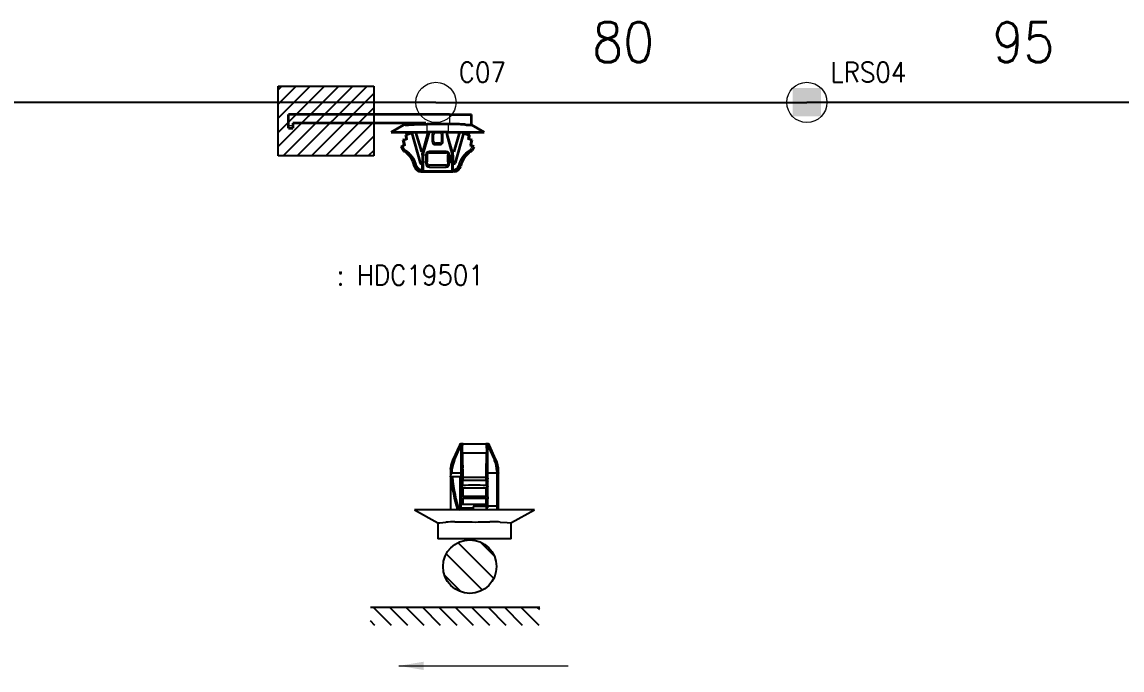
# Model space of a CAD drawing. Header units: inches. Extents: x 47316 to 59086, y 3141 to 11743.
# Drawn here: x 48486.4 to 48623.3, y 7178.5 to 7259.1 of the extents above; entities that cross this region are included whole.
import ezdxf

# ---------------------------------------------------------------- set-up
doc = ezdxf.new("R2010")
doc.units = ezdxf.units.IN
doc.header["$MEASUREMENT"] = 0
doc.layers.add('Beschreibung', color=7, linetype='Continuous', lineweight=25)
doc.styles.get("Standard").update_dxf_attribs({"font": ''})
doc.styles.get('Standard').set_extended_font_data('SimSun')
doc.linetypes.add('_VH_OTCON', pattern='A,0.0001,[7,VeSys.shx,S=0.1,R=0,X=0,Y=0],-0.4,[7,VeSys.shx,S=0.1,R=0,X=0,Y=0],-0.4,["X",Standard,S=1,R=0,X=-0.5,Y=-0.5],-0.0001,[7,VeSys.shx,S=0.1,R=0,X=0,Y=0],-0.4', length=1.2002)

msp = doc.modelspace()

# ---------------------------------------------------------------- linework, layer by layer
at = {"color": 0, "lineweight": -3}
for p, q in [((48525.82, 7251.15), (48518.28, 7243.62)), ((48524.05, 7251.15), (48518.28, 7245.39)), ((48522.28, 7251.15), (48518.28, 7247.15)), ((48520.51, 7251.15), (48518.28, 7248.92)), ((48518.75, 7251.15), (48518.28, 7250.69)), ((48518.28, 7242.46), (48518.28, 7251.15)), ((48518.28, 7251.15), (48530.19, 7251.15)), ((48527.59, 7251.15), (48518.9, 7242.46)), ((48529.35, 7251.15), (48520.66, 7242.46)), ((48530.19, 7250.22), (48522.43, 7242.46)), ((48530.19, 7251.15), (48530.19, 7242.46)), ((48530.19, 7248.45), (48524.2, 7242.46)), ((48530.19, 7246.69), (48525.97, 7242.46)), ((48530.19, 7244.92), (48527.73, 7242.46)), ((48530.19, 7242.46), (48518.28, 7242.46)), ((48530.19, 7243.15), (48529.5, 7242.46)), ((48541.24, 7206.25, 0), (48541.26, 7206.5, 0)), ((48541.26, 7206.5, 0), (48541.28, 7206.57, 0)), ((48541.28, 7206.57, 0), (48541.29, 7206.6, 0)), ((48541.29, 7206.6, 0), (48541.3, 7206.61, 0)), ((48541.29, 7206.6, 0), (48541.29, 7206.6, 0)), ((48541.3, 7206.61, 0), (48541.3, 7206.61, 0)), ((48544.12, 7206.61, 0), (48544.13, 7206.61, 0)), ((48544.13, 7206.61, 0), (48544.13, 7206.6, 0)), ((48544.13, 7206.6, 0), (48544.14, 7206.59, 0)), ((48544.14, 7206.59, 0), (48544.15, 7206.55, 0)), ((48544.15, 7206.55, 0), (48544.17, 7206.42, 0)), ((48544.17, 7206.42, 0), (48544.2, 7205.7, 0)), ((48541.22, 7205.49, 0), (48541.24, 7206.25, 0)), ((48544.2, 7205.7, 0), (48544.21, 7205.49, 0)), ((48539.72, 7203.51, 0), (48539.73, 7203.54, 0)), ((48539.72, 7203.45, 0), (48539.72, 7203.51, 0)), ((48545.66, 7202.98, 0), (48545.49, 7202.97, 0)), ((48545.7, 7202.99, 0), (48545.66, 7202.98, 0)), ((48545.71, 7202.99, 0), (48545.7, 7202.99, 0)), ((48545.71, 7203, 0), (48545.71, 7203, 0)), ((48545.71, 7203, 0), (48545.71, 7202.99, 0)), ((48545.71, 7202.99, 0), (48545.71, 7202.99, 0)), ((48541.03, 7201.32, 0), (48541.07, 7201.36, 0)), ((48541.03, 7201.29, 0), (48541.03, 7201.32, 0)), ((48541.07, 7201.36, 0), (48541.18, 7201.4, 0)), ((48541.18, 7201.4, 0), (48541.25, 7201.41, 0)), ((48544.17, 7201.41, 0), (48544.3, 7201.38, 0)), ((48544.3, 7201.38, 0), (48544.37, 7201.35, 0)), ((48544.37, 7201.35, 0), (48544.38, 7201.33, 0)), ((48544.38, 7201.33, 0), (48544.39, 7201.29, 0)), ((48540.62, 7198.53, 0), (48540.73, 7198.45, 0)), ((48540.73, 7198.45, 0), (48540.83, 7198.42, 0)), ((48545.66, 7198.88, 0), (48545.49, 7198.87, 0)), ((48545.7, 7198.89, 0), (48545.66, 7198.88, 0)), ((48545.71, 7198.9, 0), (48545.7, 7198.89, 0)), ((48545.71, 7198.9, 0), (48545.71, 7198.9, 0)), ((48545.71, 7198.9, 0), (48545.71, 7198.9, 0)), ((48545.71, 7198.9, 0), (48545.71, 7198.9, 0)), ((48538.16, 7196.8, 0), (48538.16, 7196.8, 0)), ((48538.16, 7196.8, 0), (48538.16, 7196.8, 0)), ((48538.16, 7196.8, 0), (48538.16, 7196.8, 0)), ((48538.16, 7196.8, 0), (48538.17, 7196.8, 0)), ((48538.17, 7196.8, 0), (48538.19, 7196.8, 0)), ((48538.19, 7196.8, 0), (48538.42, 7196.8, 0)), ((48540.32, 7196.93, 0), (48540.77, 7196.93, 0)), ((48540.77, 7196.93, 0), (48541.67, 7196.91, 0)), ((48546.78, 7196.81, 0), (48547.21, 7196.8, 0)), ((48547.21, 7196.8, 0), (48547.26, 7196.8, 0)), ((48547.26, 7196.8, 0), (48547.26, 7196.8, 0)), ((48547.26, 7196.8, 0), (48547.26, 7196.8, 0)), ((48547.26, 7196.8, 0), (48547.26, 7196.8, 0)), ((48545.12, 7189.86, 0), (48540.65, 7194.32, 0)), ((48545.21, 7192.62, 0), (48543.41, 7194.42, 0)), ((48543.71, 7188.4, 0), (48539.2, 7192.91, 0)), ((48541.06, 7188.19, 0), (48538.98, 7190.27, 0)), ((48529.76, 7186.29, 0), (48550.83, 7186.29, 0)), ((48532.37, 7184.02, 0), (48530.1, 7186.29, 0)), ((48534.41, 7184.02, 0), (48532.14, 7186.29, 0)), ((48536.46, 7184.02, 0), (48534.19, 7186.29, 0)), ((48538.5, 7184.02, 0), (48536.23, 7186.29, 0)), ((48540.54, 7184.02, 0), (48538.27, 7186.29, 0)), ((48542.59, 7184.02, 0), (48540.31, 7186.29, 0)), ((48544.63, 7184.02, 0), (48542.36, 7186.29, 0)), ((48546.67, 7184.02, 0), (48544.4, 7186.29, 0)), ((48548.71, 7184.02, 0), (48546.44, 7186.29, 0)), ((48550.76, 7184.02, 0), (48548.49, 7186.29, 0)), ((48550.83, 7185.99, 0), (48550.53, 7186.29, 0)), ((48530.33, 7184.02, 0), (48529.76, 7184.58, 0))]:
    msp.add_line(p, q, dxfattribs=at)
at = {"color": 0, "linetype": '_VH_OTCON', "lineweight": -2, "ltscale": 5}
for p, q in [((48537.92, 7249.13), (48381.58, 7249.13)), ((48537.92, 7249.13), (48584.08, 7249.13)), ((48637.57, 7249.13), (48584.08, 7249.13))]:
    msp.add_line(p, q, dxfattribs=at)
at = {"color": 0, "lineweight": 35, "ltscale": 0.065}
msp.add_line((48519.56, 7246.2), (48519.56, 7247.62), dxfattribs=at)
at = {"color": 0, "lineweight": 35}
for p, q in [((48539.6, 7247.62), (48519.56, 7247.62)), ((48536.65, 7246.53), (48520.11, 7246.53)), ((48535.19, 7246.39), (48536.16, 7246.41)), ((48536.16, 7246.41), (48536.65, 7246.41)), ((48540.3, 7246.41), (48539.6, 7246.41)), ((48540.82, 7246.4), (48540.3, 7246.41)), ((48535.38, 7241.2), (48535.46, 7240.97)), ((48535.46, 7240.97), (48535.6, 7240.79)), ((48535.6, 7241.04), (48535.55, 7241.16)), ((48535.74, 7240.87), (48535.6, 7241.04)), ((48535.6, 7240.79), (48535.75, 7240.66)), ((48535.93, 7240.75), (48535.74, 7240.87)), ((48535.75, 7240.66), (48535.92, 7240.57)), ((48535.92, 7240.57), (48536.11, 7240.53)), ((48536.07, 7240.7), (48535.93, 7240.75)), ((48536.23, 7240.69), (48536.07, 7240.7)), ((48536.29, 7240.54), (48536.38, 7240.6)), ((48539.95, 7240.54), (48539.87, 7240.6)), ((48540.08, 7240.69), (48540.02, 7240.69)), ((48540.3, 7240.74), (48540.08, 7240.69)), ((48540.25, 7240.55), (48540.47, 7240.64)), ((48540.5, 7240.86), (48540.3, 7240.74)), ((48540.47, 7240.64), (48540.65, 7240.79)), ((48540.63, 7241.02), (48540.5, 7240.86)), ((48540.71, 7241.22), (48540.63, 7241.02)), ((48540.65, 7240.79), (48540.79, 7240.98)), ((48540.79, 7240.98), (48540.86, 7241.2)), ((48536.11, 7240.53), (48536.23, 7240.52)), ((48536.26, 7240.52), (48536.29, 7240.54)), ((48539.99, 7240.52), (48539.95, 7240.54)), ((48540.02, 7240.52), (48540.25, 7240.55))]:
    msp.add_line(p, q, dxfattribs=at)
at = {"color": 0, "lineweight": 13, "ltscale": 0.055515}
msp.add_line((48539.6, 7247.62), (48539.6, 7246.41), dxfattribs=at)
at = {"color": 0, "lineweight": 35, "ltscale": 0.125}
msp.add_line((48539.6, 7247.62), (48542.33, 7247.62), dxfattribs=at)
at = {"color": 0, "lineweight": 35, "ltscale": 0.058097}
msp.add_line((48542.33, 7246.35), (48542.33, 7247.62), dxfattribs=at)
at = {"color": 0, "lineweight": 13, "ltscale": 0.025}
for p, q in [((48520.11, 7246.2), (48519.56, 7246.2)), ((48537.85, 7243.83), (48538.4, 7243.83))]:
    msp.add_line(p, q, dxfattribs=at)
at = {"color": 0, "lineweight": 35, "ltscale": 0.0125}
for p, q in [((48519.56, 7245.93), (48519.56, 7246.2)), ((48520.11, 7246.2), (48520.11, 7245.93)), ((48536.92, 7245.16), (48536.92, 7245.44)), ((48539.33, 7245.16), (48539.33, 7245.44))]:
    msp.add_line(p, q, dxfattribs=at)
at = {"color": 0, "lineweight": 35, "ltscale": 0.015}
msp.add_line((48520.11, 7246.53), (48520.11, 7246.2), dxfattribs=at)
at = {"color": 0, "lineweight": 35, "ltscale": 0.082984}
msp.add_line((48532.34, 7245.44), (48533.92, 7246.32), dxfattribs=at)
at = {"color": 0, "lineweight": 35, "ltscale": 0.009625}
msp.add_line((48533.92, 7246.32), (48533.92, 7246.53), dxfattribs=at)
at = {"color": 0, "lineweight": 35, "ltscale": 0.031039}
msp.add_line((48534.52, 7246.34), (48535.19, 7246.39), dxfattribs=at)
at = {"color": 0, "lineweight": 13, "ltscale": 0.005515}
msp.add_line((48536.65, 7246.53), (48536.65, 7246.41), dxfattribs=at)
at = {"color": 0, "lineweight": 35, "ltscale": 0.0075}
for p, q in [((48536.65, 7246.41), (48536.81, 7246.41)), ((48539.6, 7246.41), (48539.43, 7246.41))]:
    msp.add_line(p, q, dxfattribs=at)
at = {"color": 0, "lineweight": 13, "ltscale": 0.044551}
msp.add_line((48536.81, 7245.44), (48536.81, 7246.41), dxfattribs=at)
at = {"color": 0, "lineweight": 35, "ltscale": 0.12}
for p, q in [((48539.43, 7246.41), (48536.81, 7246.41)), ((48539.43, 7245.44), (48536.81, 7245.44))]:
    msp.add_line(p, q, dxfattribs=at)
at = {"color": 0, "lineweight": 13, "ltscale": 0.001282}
msp.add_line((48539.43, 7246.41), (48539.43, 7246.38), dxfattribs=at)
at = {"color": 0, "lineweight": 13, "ltscale": 0.04327}
msp.add_line((48539.43, 7246.38), (48539.43, 7245.44), dxfattribs=at)
at = {"color": 0, "lineweight": 35, "ltscale": 0.000679}
msp.add_line((48542.33, 7246.35), (48542.31, 7246.35), dxfattribs=at)
at = {"color": 0, "lineweight": 35, "ltscale": 0.083533}
msp.add_line((48542.33, 7246.35), (48543.91, 7245.44), dxfattribs=at)
at = {"color": 0, "lineweight": 35, "ltscale": 0.025}
for p, q in [((48519.56, 7245.93), (48520.11, 7245.93)), ((48537.85, 7245.41), (48538.4, 7245.41)), ((48538.4, 7243.99), (48537.85, 7243.99))]:
    msp.add_line(p, q, dxfattribs=at)
at = {"color": 0, "lineweight": 35, "ltscale": 0.027465}
for p, q in [((48532.34, 7245.44), (48532.94, 7245.44)), ((48543.31, 7245.44), (48543.91, 7245.44))]:
    msp.add_line(p, q, dxfattribs=at)
at = {"color": 0, "lineweight": 35, "ltscale": 0.177535}
for p, q in [((48532.94, 7245.44), (48536.81, 7245.44)), ((48539.43, 7245.44), (48543.31, 7245.44))]:
    msp.add_line(p, q, dxfattribs=at)
at = {"color": 0, "lineweight": 35, "ltscale": 0.007528}
msp.add_line((48534.28, 7245.08), (48534.12, 7245.03), dxfattribs=at)
at = {"color": 0, "lineweight": 35, "ltscale": 0.021471}
for p, q in [((48534.12, 7245.03), (48534.24, 7244.57)), ((48542.01, 7244.57), (48542.12, 7245.03))]:
    msp.add_line(p, q, dxfattribs=at)
at = {"color": 0, "lineweight": 35, "ltscale": 0.030681}
for p, q in [((48534.91, 7245.3), (48534.28, 7245.08)), ((48541.33, 7245.3), (48541.97, 7245.08))]:
    msp.add_line(p, q, dxfattribs=at)
at = {"color": 0, "lineweight": 13, "ltscale": 0.021471}
for p, q in [((48534.39, 7244.63), (48534.28, 7245.08)), ((48541.97, 7245.08), (48541.85, 7244.63))]:
    msp.add_line(p, q, dxfattribs=at)
at = {"color": 0, "lineweight": 35, "ltscale": 0.002501}
for p, q in [((48534.58, 7245.44), (48534.59, 7245.38)), ((48541.66, 7245.38), (48541.66, 7245.44))]:
    msp.add_line(p, q, dxfattribs=at)
at = {"color": 0, "lineweight": 35, "ltscale": 0.008851}
for p, q in [((48534.59, 7245.38), (48534.59, 7245.19)), ((48541.66, 7245.38), (48541.66, 7245.19))]:
    msp.add_line(p, q, dxfattribs=at)
at = {"color": 0, "lineweight": 13, "ltscale": 0.013976}
for p, q in [((48534.59, 7245.38), (48534.89, 7245.38)), ((48541.36, 7245.38), (48541.66, 7245.38))]:
    msp.add_line(p, q, dxfattribs=at)
at = {"color": 0, "lineweight": 35, "ltscale": 0.002595}
for p, q in [((48534.89, 7245.38), (48534.88, 7245.44)), ((48541.37, 7245.44), (48541.36, 7245.38))]:
    msp.add_line(p, q, dxfattribs=at)
at = {"color": 0, "lineweight": 35, "ltscale": 0.003887}
for p, q in [((48534.89, 7245.38), (48534.91, 7245.3)), ((48541.36, 7245.38), (48541.33, 7245.3))]:
    msp.add_line(p, q, dxfattribs=at)
at = {"color": 0, "lineweight": 35, "ltscale": 0.175583}
for p, q in [((48534.91, 7245.3), (48535.94, 7241.61)), ((48541.33, 7245.3), (48540.31, 7241.61))]:
    msp.add_line(p, q, dxfattribs=at)
at = {"color": 0, "lineweight": 35, "ltscale": 0.117275}
for p, q in [((48535.39, 7245.44), (48536.12, 7242.98)), ((48540.85, 7245.44), (48540.13, 7242.98))]:
    msp.add_line(p, q, dxfattribs=at)
at = {"color": 0, "lineweight": 35, "ltscale": 0.11676}
for p, q in [((48536.24, 7242.71), (48536.92, 7245.16)), ((48540.01, 7242.71), (48539.33, 7245.16))]:
    msp.add_line(p, q, dxfattribs=at)
at = {"color": 0, "lineweight": 13, "ltscale": 0.11676}
for p, q in [((48537.06, 7245.14), (48536.38, 7242.69)), ((48539.19, 7245.14), (48539.87, 7242.69))]:
    msp.add_line(p, q, dxfattribs=at)
at = {"color": 0, "lineweight": 35, "ltscale": 0.006308}
for p, q in [((48537.06, 7245.14), (48536.92, 7245.16)), ((48539.19, 7245.14), (48539.33, 7245.16)), ((48536.38, 7242.69), (48536.24, 7242.71)), ((48539.87, 7242.69), (48540.01, 7242.71))]:
    msp.add_line(p, q, dxfattribs=at)
at = {"color": 0, "lineweight": 13, "ltscale": 0.013352}
for p, q in [((48537.06, 7245.44), (48537.06, 7245.14)), ((48539.19, 7245.44), (48539.19, 7245.14))]:
    msp.add_line(p, q, dxfattribs=at)
at = {"color": 0, "lineweight": 13, "ltscale": 0.04}
for p, q in [((48537.41, 7245.14), (48537.41, 7244.26)), ((48538.83, 7244.26), (48538.83, 7245.14))]:
    msp.add_line(p, q, dxfattribs=at)
at = {"color": 0, "lineweight": 13, "ltscale": 0.0075}
for p, q in [((48537.58, 7245.14), (48537.41, 7245.14)), ((48538.83, 7245.14), (48538.67, 7245.14)), ((48537.58, 7244.26), (48537.41, 7244.26)), ((48537.85, 7243.99), (48537.85, 7243.83)), ((48538.4, 7243.99), (48538.4, 7243.83)), ((48538.83, 7244.26), (48538.67, 7244.26)), ((48536.62, 7242.62), (48536.79, 7242.62)), ((48536.62, 7242.57), (48536.79, 7242.57)), ((48537.06, 7242.9), (48537.06, 7243.06)), ((48539.19, 7242.9), (48539.19, 7243.06)), ((48539.46, 7242.62), (48539.63, 7242.62)), ((48539.46, 7242.57), (48539.63, 7242.57)), ((48536.23, 7240.69), (48536.23, 7240.52)), ((48540.02, 7240.69), (48540.02, 7240.52))]:
    msp.add_line(p, q, dxfattribs=at)
at = {"color": 0, "lineweight": 35, "ltscale": 0.04}
for p, q in [((48537.58, 7244.26), (48537.58, 7245.14)), ((48538.67, 7245.14), (48538.67, 7244.26))]:
    msp.add_line(p, q, dxfattribs=at)
at = {"color": 0, "lineweight": 13, "ltscale": 0.001247}
for p, q in [((48537.85, 7245.44), (48537.85, 7245.41)), ((48538.4, 7245.44), (48538.4, 7245.41))]:
    msp.add_line(p, q, dxfattribs=at)
at = {"color": 0, "lineweight": 35, "ltscale": 0.007529}
for p, q in [((48542.12, 7245.03), (48541.97, 7245.08)), ((48533.97, 7244.48), (48533.81, 7244.43)), ((48542.44, 7244.43), (48542.28, 7244.48))]:
    msp.add_line(p, q, dxfattribs=at)
at = {"color": 0, "lineweight": 35, "ltscale": 0.003397}
for p, q in [((48533.59, 7243.61), (48533.66, 7243.64)), ((48542.66, 7243.61), (48542.59, 7243.64))]:
    msp.add_line(p, q, dxfattribs=at)
at = {"color": 0, "lineweight": 35, "ltscale": 0.019002}
for p, q in [((48533.79, 7243.24), (48533.59, 7243.61)), ((48542.45, 7243.24), (48542.66, 7243.61))]:
    msp.add_line(p, q, dxfattribs=at)
at = {"color": 0, "lineweight": 35, "ltscale": 0.007407}
for p, q in [((48533.8, 7243.71), (48533.66, 7243.64)), ((48542.59, 7243.64), (48542.44, 7243.71))]:
    msp.add_line(p, q, dxfattribs=at)
at = {"color": 0, "lineweight": 13, "ltscale": 0.020802}
for p, q in [((48533.66, 7243.64), (48533.88, 7243.24)), ((48542.37, 7243.24), (48542.59, 7243.64))]:
    msp.add_line(p, q, dxfattribs=at)
at = {"color": 0, "lineweight": 35, "ltscale": 0.016059}
for p, q in [((48534.12, 7243.86), (48533.8, 7243.71)), ((48542.13, 7243.86), (48542.44, 7243.71))]:
    msp.add_line(p, q, dxfattribs=at)
at = {"color": 0, "lineweight": 13, "ltscale": 0.020348}
for p, q in [((48534.02, 7243.32), (48533.8, 7243.71)), ((48542.44, 7243.71), (48542.22, 7243.32))]:
    msp.add_line(p, q, dxfattribs=at)
at = {"color": 0, "lineweight": 35, "ltscale": 0.029976}
for p, q in [((48533.81, 7244.43), (48533.97, 7243.79)), ((48542.28, 7243.79), (48542.44, 7244.43))]:
    msp.add_line(p, q, dxfattribs=at)
at = {"color": 0, "lineweight": 13, "ltscale": 0.007382}
for p, q in [((48534.02, 7243.32), (48533.88, 7243.24)), ((48542.37, 7243.24), (48542.22, 7243.32))]:
    msp.add_line(p, q, dxfattribs=at)
at = {"color": 0, "lineweight": 35, "ltscale": 0.020678}
for p, q in [((48533.97, 7244.48), (48534.39, 7244.63)), ((48542.28, 7244.48), (48541.85, 7244.63))]:
    msp.add_line(p, q, dxfattribs=at)
at = {"color": 0, "lineweight": 13, "ltscale": 0.029038}
for p, q in [((48534.12, 7243.86), (48533.97, 7244.48)), ((48542.28, 7244.48), (48542.13, 7243.86))]:
    msp.add_line(p, q, dxfattribs=at)
at = {"color": 0, "lineweight": 13, "ltscale": 0.004089}
for p, q in [((48533.88, 7243.24), (48533.79, 7243.24)), ((48542.37, 7243.24), (48542.45, 7243.24))]:
    msp.add_line(p, q, dxfattribs=at)
at = {"color": 0, "lineweight": 13, "ltscale": 0.004225}
for p, q in [((48534.03, 7243), (48534.12, 7243)), ((48542.22, 7243), (48542.13, 7243))]:
    msp.add_line(p, q, dxfattribs=at)
at = {"color": 0, "lineweight": 13, "ltscale": 0.007452}
for p, q in [((48534.2, 7243.14), (48534.12, 7243)), ((48542.13, 7243), (48542.04, 7243.14))]:
    msp.add_line(p, q, dxfattribs=at)
at = {"color": 0, "lineweight": 35, "ltscale": 0.009097}
for p, q in [((48536.12, 7242.98), (48536.32, 7242.98)), ((48540.13, 7242.98), (48539.93, 7242.98))]:
    msp.add_line(p, q, dxfattribs=at)
at = {"color": 0, "lineweight": 35, "ltscale": 0.006314}
for p, q in [((48536.24, 7242.57), (48536.24, 7242.71)), ((48540.01, 7242.57), (48540.01, 7242.71))]:
    msp.add_line(p, q, dxfattribs=at)
at = {"color": 0, "lineweight": 35, "ltscale": 0.038472}
for p, q in [((48536.24, 7242.57), (48536.24, 7241.73)), ((48540.01, 7242.57), (48540.01, 7241.73))]:
    msp.add_line(p, q, dxfattribs=at)
at = {"color": 0, "lineweight": 13, "ltscale": 0.00625}
for p, q in [((48536.38, 7242.57), (48536.24, 7242.57)), ((48539.87, 7242.57), (48540.01, 7242.57))]:
    msp.add_line(p, q, dxfattribs=at)
at = {"color": 0, "lineweight": 13, "ltscale": 0.005462}
for p, q in [((48536.38, 7242.69), (48536.38, 7242.57)), ((48539.87, 7242.69), (48539.87, 7242.57))]:
    msp.add_line(p, q, dxfattribs=at)
at = {"color": 0, "lineweight": 13, "ltscale": 0.041036}
for p, q in [((48536.38, 7241.67), (48536.38, 7242.57)), ((48536.62, 7241.67), (48536.62, 7242.57)), ((48539.63, 7242.57), (48539.63, 7241.67)), ((48539.87, 7241.67), (48539.87, 7242.57))]:
    msp.add_line(p, q, dxfattribs=at)
at = {"color": 0, "lineweight": 13, "ltscale": 0.01125}
for p, q in [((48536.62, 7242.57), (48536.38, 7242.57)), ((48539.63, 7242.57), (48539.87, 7242.57)), ((48536.62, 7241.67), (48536.38, 7241.67)), ((48539.63, 7241.67), (48539.87, 7241.67))]:
    msp.add_line(p, q, dxfattribs=at)
at = {"color": 0, "lineweight": 13, "ltscale": 0.002564}
for p, q in [((48536.62, 7242.62), (48536.62, 7242.57)), ((48539.63, 7242.57), (48539.63, 7242.62))]:
    msp.add_line(p, q, dxfattribs=at)
at = {"color": 0, "lineweight": 35, "ltscale": 0.002564}
for p, q in [((48536.79, 7242.57), (48536.79, 7242.62)), ((48539.46, 7242.62), (48539.46, 7242.57))]:
    msp.add_line(p, q, dxfattribs=at)
at = {"color": 0, "lineweight": 35, "ltscale": 0.037959}
for p, q in [((48536.79, 7242.57), (48536.79, 7241.74)), ((48539.46, 7241.74), (48539.46, 7242.57))]:
    msp.add_line(p, q, dxfattribs=at)
at = {"color": 0, "lineweight": 13, "ltscale": 0.0975}
for p, q in [((48539.19, 7243.06), (48537.06, 7243.06)), ((48537.06, 7241.03), (48539.19, 7241.03))]:
    msp.add_line(p, q, dxfattribs=at)
at = {"color": 0, "lineweight": 35, "ltscale": 0.0975}
for p, q in [((48537.06, 7242.9), (48539.19, 7242.9)), ((48539.19, 7241.26), (48537.06, 7241.26))]:
    msp.add_line(p, q, dxfattribs=at)
at = {"color": 0, "lineweight": 13, "ltscale": 0.006544}
for p, q in [((48535.24, 7241.2), (48535.38, 7241.2)), ((48541.01, 7241.2), (48540.86, 7241.2))]:
    msp.add_line(p, q, dxfattribs=at)
at = {"color": 0, "lineweight": 13, "ltscale": 0.00714}
for p, q in [((48535.54, 7241.22), (48535.38, 7241.2)), ((48540.86, 7241.2), (48540.71, 7241.22))]:
    msp.add_line(p, q, dxfattribs=at)
at = {"color": 0, "lineweight": 35, "ltscale": 0.0015}
for p, q in [((48536.07, 7241.51), (48536.1, 7241.51)), ((48540.18, 7241.51), (48540.14, 7241.51))]:
    msp.add_line(p, q, dxfattribs=at)
at = {"color": 0, "lineweight": 13, "ltscale": 0.000579}
for p, q in [((48536.24, 7240.69), (48536.23, 7240.69)), ((48540.02, 7240.69), (48540.01, 7240.69))]:
    msp.add_line(p, q, dxfattribs=at)
at = {"color": 0, "lineweight": 35, "ltscale": 0.048384}
for p, q in [((48536.24, 7240.67), (48536.24, 7241.73)), ((48540.01, 7240.67), (48540.01, 7241.73))]:
    msp.add_line(p, q, dxfattribs=at)
at = {"color": 0, "lineweight": 35, "ltscale": 0.004472}
msp.add_line((48536.24, 7240.57), (48536.24, 7240.67), dxfattribs=at)
at = {"color": 0, "lineweight": 35, "ltscale": 0.002334}
msp.add_line((48536.24, 7240.57), (48536.24, 7240.52), dxfattribs=at)
at = {"color": 0, "lineweight": 13, "ltscale": 0.048964}
for p, q in [((48536.38, 7241.67), (48536.38, 7240.6)), ((48539.87, 7241.67), (48539.87, 7240.6))]:
    msp.add_line(p, q, dxfattribs=at)
at = {"color": 0, "lineweight": 13, "ltscale": 0.16}
msp.add_line((48539.87, 7240.6), (48536.38, 7240.6), dxfattribs=at)
at = {"color": 0, "lineweight": 13, "ltscale": 0.009477}
for p, q in [((48536.62, 7241.67), (48536.62, 7241.47)), ((48539.63, 7241.47), (48539.63, 7241.67))]:
    msp.add_line(p, q, dxfattribs=at)
at = {"color": 0, "lineweight": 35, "ltscale": 0.009477}
for p, q in [((48536.79, 7241.53), (48536.79, 7241.74)), ((48539.46, 7241.74), (48539.46, 7241.53))]:
    msp.add_line(p, q, dxfattribs=at)
at = {"color": 0, "lineweight": 13, "ltscale": 0.010578}
for p, q in [((48537.06, 7241.26), (48537.06, 7241.03)), ((48539.19, 7241.03), (48539.19, 7241.26))]:
    msp.add_line(p, q, dxfattribs=at)
at = {"color": 0, "lineweight": 35, "ltscale": 0.004469}
msp.add_line((48540.01, 7240.67), (48540.01, 7240.57), dxfattribs=at)
at = {"color": 0, "lineweight": 35, "ltscale": 0.002337}
msp.add_line((48540.01, 7240.57), (48540.01, 7240.52), dxfattribs=at)
at = {"color": 0, "lineweight": 35, "ltscale": 0.008254}
for p, q in [((48536.05, 7240.52), (48536.23, 7240.52)), ((48540.2, 7240.52), (48540.02, 7240.52))]:
    msp.add_line(p, q, dxfattribs=at)
at = {"color": 0, "lineweight": 35, "ltscale": 0.000952}
msp.add_line((48536.23, 7240.52), (48536.25, 7240.52), dxfattribs=at)
at = {"color": 0, "lineweight": 35, "ltscale": 0.000981}
for p, q in [((48536.26, 7240.52), (48536.24, 7240.52)), ((48539.99, 7240.52), (48540.01, 7240.52))]:
    msp.add_line(p, q, dxfattribs=at)
at = {"color": 0, "lineweight": 35, "ltscale": 0.000373}
for p, q in [((48536.24, 7240.52), (48536.25, 7240.52)), ((48540.01, 7240.52), (48540, 7240.52))]:
    msp.add_line(p, q, dxfattribs=at)
at = {"color": 0, "lineweight": 35, "ltscale": 0.002639}
for p, q in [((48536.25, 7240.52), (48536.31, 7240.52)), ((48540, 7240.52), (48539.94, 7240.52))]:
    msp.add_line(p, q, dxfattribs=at)
at = {"color": 0, "lineweight": 35, "ltscale": 0.002032}
for p, q in [((48536.31, 7240.52), (48536.26, 7240.52)), ((48539.94, 7240.52), (48539.99, 7240.52))]:
    msp.add_line(p, q, dxfattribs=at)
at = {"color": 0, "lineweight": 35, "ltscale": 0.166478}
msp.add_line((48536.31, 7240.52), (48539.94, 7240.52), dxfattribs=at)
at = {"color": 0, "lineweight": 35, "ltscale": 0.000902}
msp.add_line((48540, 7240.52), (48540.02, 7240.52), dxfattribs=at)
at = {"color": 0, "lineweight": -3, "ltscale": 0.053693}
for p, q in [((48540.83, 7206.47, 0), (48540.03, 7204.69, 0)), ((48545.39, 7204.69, 0), (48544.59, 7206.47, 0))]:
    msp.add_line(p, q, dxfattribs=at)
at = {"color": 0, "lineweight": -3, "ltscale": 0.053057}
for p, q in [((48540.24, 7204.6, 0), (48541.03, 7206.36, 0)), ((48544.39, 7206.36, 0), (48545.19, 7204.6, 0))]:
    msp.add_line(p, q, dxfattribs=at)
at = {"color": 0, "lineweight": -3, "ltscale": 0.006045}
for p, q in [((48541.23, 7206.61, 0), (48541.01, 7206.61, 0)), ((48544.42, 7206.61, 0), (48544.2, 7206.61, 0))]:
    msp.add_line(p, q, dxfattribs=at)
at = {"color": 0, "lineweight": -3, "ltscale": 0.000905}
for p, q in [((48541.01, 7206.61, 0), (48541.04, 7206.61, 0)), ((48544.38, 7206.61, 0), (48544.42, 7206.61, 0))]:
    msp.add_line(p, q, dxfattribs=at)
at = {"color": 0, "lineweight": -3, "ltscale": 0.005143}
for p, q in [((48541.04, 7206.61, 0), (48541.23, 7206.61, 0)), ((48544.2, 7206.61, 0), (48544.38, 7206.61, 0))]:
    msp.add_line(p, q, dxfattribs=at)
at = {"color": 0, "lineweight": -3, "ltscale": 0.002066}
for p, q in [((48541.3, 7206.61, 0), (48541.23, 7206.61, 0)), ((48544.2, 7206.61, 0), (48544.12, 7206.61, 0))]:
    msp.add_line(p, q, dxfattribs=at)
at = {"color": 0, "lineweight": -3, "ltscale": 0.0775}
for p, q in [((48541.3, 7206.61, 0), (48544.12, 7206.61, 0)), ((48541.3, 7201.16, 0), (48544.12, 7201.16, 0)), ((48541.3, 7200.1, 0), (48544.12, 7200.1, 0)), ((48541.3, 7199.86, 0), (48544.12, 7199.86, 0)), ((48541.3, 7199.1, 0), (48544.12, 7199.1, 0))]:
    msp.add_line(p, q, dxfattribs=at)
at = {"color": 0, "lineweight": -3, "ltscale": 0.021668}
msp.add_line((48541.03, 7206.33, 0), (48541.03, 7205.55, 0), dxfattribs=at)
at = {"color": 0, "lineweight": -3, "ltscale": 0.002983}
msp.add_line((48541.03, 7205.55, 0), (48541.03, 7205.44, 0), dxfattribs=at)
at = {"color": 0, "lineweight": -3, "ltscale": 0.053395}
for p, q in [((48541.03, 7205.44, 0), (48541.03, 7203.49, 0)), ((48544.39, 7203.49, 0), (48544.39, 7205.44, 0))]:
    msp.add_line(p, q, dxfattribs=at)
at = {"color": 0, "lineweight": -3, "ltscale": 0.08209}
msp.add_line((48541.22, 7205.49, 0), (48544.21, 7205.49, 0), dxfattribs=at)
at = {"color": 0, "lineweight": -3, "ltscale": 0.024651}
msp.add_line((48544.39, 7205.44, 0), (48544.39, 7206.33, 0), dxfattribs=at)
at = {"color": 0, "lineweight": -3, "ltscale": 0.00625}
for p, q in [((48540.24, 7204.6, 0), (48540.03, 7204.69, 0)), ((48545.39, 7204.69, 0), (48545.19, 7204.6, 0)), ((48545.71, 7203.2, 0), (48545.49, 7203.2, 0))]:
    msp.add_line(p, q, dxfattribs=at)
at = {"color": 0, "lineweight": -3, "ltscale": 0.131314}
msp.add_line((48539.71, 7203.2, 0), (48539.71, 7198.42, 0), dxfattribs=at)
at = {"color": 0, "lineweight": -3, "ltscale": 0.00605}
msp.add_line((48539.73, 7203.54, 0), (48539.95, 7203.53, 0), dxfattribs=at)
at = {"color": 0, "lineweight": -3, "ltscale": 0.028114}
msp.add_line((48539.73, 7203.54, 0), (48539.73, 7202.51, 0), dxfattribs=at)
at = {"color": 0, "lineweight": -3, "ltscale": 0.00175}
msp.add_line((48539.73, 7202.51, 0), (48539.8, 7202.51, 0), dxfattribs=at)
at = {"color": 0, "lineweight": -3, "ltscale": 0.006094}
msp.add_line((48540.02, 7202.51, 0), (48539.8, 7202.51, 0), dxfattribs=at)
at = {"color": 0, "lineweight": -3, "ltscale": 0.015327}
msp.add_line((48539.95, 7202.97, 0), (48539.95, 7203.53, 0), dxfattribs=at)
at = {"color": 0, "lineweight": -3, "ltscale": 0.029565}
msp.add_line((48541.03, 7202.97, 0), (48539.95, 7202.97, 0), dxfattribs=at)
at = {"color": 0, "lineweight": -3, "ltscale": 0.025266}
msp.add_line((48540.94, 7202.51, 0), (48540.02, 7202.51, 0), dxfattribs=at)
at = {"color": 0, "lineweight": -3, "ltscale": 0.1125}
for p, q in [((48540.94, 7198.42, 0), (48540.94, 7202.51, 0)), ((48545.49, 7202.97, 0), (48545.49, 7198.87, 0)), ((48545.71, 7198.9, 0), (48545.71, 7203, 0))]:
    msp.add_line(p, q, dxfattribs=at)
at = {"color": 0, "lineweight": -3, "ltscale": 0.034162}
for p, q in [((48541.03, 7203.49, 0), (48541.03, 7202.25, 0)), ((48544.39, 7202.25, 0), (48544.39, 7203.49, 0))]:
    msp.add_line(p, q, dxfattribs=at)
at = {"color": 0, "lineweight": -3, "ltscale": 0.008564}
for p, q in [((48541.03, 7202.25, 0), (48541.03, 7201.94, 0)), ((48544.39, 7201.94, 0), (48544.39, 7202.25, 0))]:
    msp.add_line(p, q, dxfattribs=at)
at = {"color": 0, "lineweight": -3, "ltscale": 0.079191}
msp.add_line((48541.27, 7202.48, 0), (48544.15, 7202.48, 0), dxfattribs=at)
at = {"color": 0, "lineweight": -3, "ltscale": 0.03}
for p, q in [((48545.49, 7202.97, 0), (48544.39, 7202.97, 0)), ((48545.49, 7198.87, 0), (48544.39, 7198.87, 0))]:
    msp.add_line(p, q, dxfattribs=at)
at = {"color": 0, "lineweight": -3, "ltscale": 0.006314}
msp.add_line((48545.49, 7203.2, 0), (48545.49, 7202.97, 0), dxfattribs=at)
at = {"color": 0, "lineweight": -3, "ltscale": 0.005462}
msp.add_line((48545.71, 7203, 0), (48545.71, 7203.2, 0), dxfattribs=at)
at = {"color": 0, "lineweight": -3, "ltscale": 0.017713}
for p, q in [((48541.03, 7201.94, 0), (48541.03, 7201.29, 0)), ((48544.39, 7201.29, 0), (48544.39, 7201.94, 0))]:
    msp.add_line(p, q, dxfattribs=at)
at = {"color": 0, "lineweight": -3, "ltscale": 0.00704}
for p, q in [((48541.03, 7201.29, 0), (48541.03, 7201.04, 0)), ((48544.39, 7201.04, 0), (48544.39, 7201.29, 0))]:
    msp.add_line(p, q, dxfattribs=at)
at = {"color": 0, "lineweight": -3, "ltscale": 0.028176}
for p, q in [((48541.03, 7201.04, 0), (48541.03, 7200.01, 0)), ((48544.39, 7200.01, 0), (48544.39, 7201.04, 0))]:
    msp.add_line(p, q, dxfattribs=at)
at = {"color": 0, "lineweight": -3, "ltscale": 0.080151}
msp.add_line((48544.17, 7202.07, 0), (48541.25, 7202.07, 0), dxfattribs=at)
at = {"color": 0, "lineweight": -3, "ltscale": 0.018102}
for p, q in [((48541.25, 7201.41, 0), (48541.25, 7202.07, 0)), ((48544.17, 7202.07, 0), (48544.17, 7201.41, 0))]:
    msp.add_line(p, q, dxfattribs=at)
at = {"color": 0, "lineweight": -3, "ltscale": 0.029086}
for p, q in [((48541.3, 7200.1, 0), (48541.3, 7201.16, 0)), ((48544.12, 7201.16, 0), (48544.12, 7200.1, 0))]:
    msp.add_line(p, q, dxfattribs=at)
at = {"color": 0, "lineweight": -3, "ltscale": 0.006732}
for p, q in [((48541.03, 7199.77, 0), (48541.03, 7200.01, 0)), ((48544.39, 7200.01, 0), (48544.39, 7199.77, 0))]:
    msp.add_line(p, q, dxfattribs=at)
at = {"color": 0, "lineweight": -3, "ltscale": 0.020833}
for p, q in [((48541.03, 7199.77, 0), (48541.03, 7199.01, 0)), ((48541.3, 7199.1, 0), (48541.3, 7199.86, 0)), ((48544.12, 7199.86, 0), (48544.12, 7199.1, 0)), ((48544.39, 7199.01, 0), (48544.39, 7199.77, 0))]:
    msp.add_line(p, q, dxfattribs=at)
at = {"color": 0, "lineweight": -3, "ltscale": 0.1025}
for p, q in [((48538.98, 7198.42, 0), (48535.25, 7198.42, 0)), ((48550.17, 7198.42, 0), (48546.44, 7198.42, 0))]:
    msp.add_line(p, q, dxfattribs=at)
at = {"color": 0, "lineweight": -3, "ltscale": 0.091569}
msp.add_line((48535.25, 7198.42, 0), (48538.16, 7196.8, 0), dxfattribs=at)
at = {"color": 0, "lineweight": -3, "ltscale": 0.205}
msp.add_line((48546.44, 7198.42, 0), (48538.98, 7198.42, 0), dxfattribs=at)
at = {"color": 0, "lineweight": -3, "ltscale": 0.002888}
msp.add_line((48540.94, 7198.42, 0), (48540.83, 7198.42, 0), dxfattribs=at)
at = {"color": 0, "lineweight": -3, "ltscale": 0.0025}
msp.add_line((48541.03, 7198.87, 0), (48540.94, 7198.87, 0), dxfattribs=at)
at = {"color": 0, "lineweight": -3, "ltscale": 0.009989}
for p, q in [((48541.03, 7199.01, 0), (48541.03, 7198.65, 0)), ((48544.39, 7198.65, 0), (48544.39, 7199.01, 0))]:
    msp.add_line(p, q, dxfattribs=at)
at = {"color": 0, "lineweight": -3, "ltscale": 0.0425}
msp.add_line((48541.03, 7198.65, 0), (48542.57, 7198.65, 0), dxfattribs=at)
at = {"color": 0, "lineweight": -3, "ltscale": 0.045}
msp.add_line((48544.21, 7198.83, 0), (48542.57, 7198.83, 0), dxfattribs=at)
at = {"color": 0, "lineweight": -3, "ltscale": 0.011349}
msp.add_line((48542.57, 7198.83, 0), (48542.57, 7198.42, 0), dxfattribs=at)
at = {"color": 0, "lineweight": -3, "ltscale": 0.008849}
msp.add_line((48544.21, 7198.51, 0), (48544.21, 7198.83, 0), dxfattribs=at)
at = {"color": 0, "lineweight": -3, "ltscale": 0.005}
msp.add_line((48544.21, 7198.65, 0), (48544.39, 7198.65, 0), dxfattribs=at)
at = {"color": 0, "lineweight": -3, "ltscale": 0.0125}
msp.add_line((48545.49, 7198.87, 0), (48545.49, 7198.42, 0), dxfattribs=at)
at = {"color": 0, "lineweight": -3, "ltscale": 0.013352}
msp.add_line((48545.71, 7198.42, 0), (48545.71, 7198.9, 0), dxfattribs=at)
at = {"color": 0, "lineweight": -3, "ltscale": 0.088935}
msp.add_line((48547.34, 7196.84, 0), (48550.17, 7198.42, 0), dxfattribs=at)
at = {"color": 0, "lineweight": -3, "ltscale": 0.055515}
for p, q in [((48538.16, 7196.8, 0), (48538.16, 7194.78, 0)), ((48547.26, 7194.78, 0), (48547.26, 7196.8, 0))]:
    msp.add_line(p, q, dxfattribs=at)
at = {"color": 0, "lineweight": -3, "ltscale": 0.020257}
msp.add_line((48538.42, 7196.8, 0), (48539.15, 7196.85, 0), dxfattribs=at)
at = {"color": 0, "lineweight": -3, "ltscale": 0.001289}
msp.add_line((48540.27, 7196.93, 0), (48540.32, 7196.93, 0), dxfattribs=at)
at = {"color": 0, "lineweight": -3, "ltscale": 0.040122}
msp.add_line((48543.18, 7196.9, 0), (48544.64, 7196.93, 0), dxfattribs=at)
at = {"color": 0, "lineweight": -3, "ltscale": 0.024344}
msp.add_line((48545.9, 7196.89, 0), (48546.78, 7196.81, 0), dxfattribs=at)
at = {"color": 0, "lineweight": -3, "ltscale": 0.002634}
msp.add_line((48547.26, 7196.8, 0), (48547.34, 7196.84, 0), dxfattribs=at)
at = {"color": 0, "lineweight": -3, "ltscale": 0.25}
msp.add_line((48547.26, 7194.78, 0), (48538.16, 7194.78, 0), dxfattribs=at)
at = {"color": 0, "linetype": 'Continuous', "lineweight": 15}
for centre in [(48537.92, 7249.13), (48584.08, 7249.13)]:
    msp.add_circle(centre, 2.5, dxfattribs=at)
at = {"color": 0, "lineweight": -3}
msp.add_circle((48542.13, 7191.34, 0), 3.33, dxfattribs=at)
at = {"color": 0, "lineweight": 35}
for centre, radius, start, end in [((48534.05, 7245.6), 0.733, 88.1409, 100.2151), ((48534.17, 7252.64), 6.31, 269.1117, 271.4481), ((48534.16, 7251.27), 4.94, 271.9859, 274.1531), ((48540.33, 7233.25), 13.16, 84.6901, 87.8565), ((48542.26, 7254.34), 8.01, 264.9195, 267.5835), ((48542.02, 7249.14), 2.81, 267.9923, 271.0607), ((48542.04, 7248.26), 1.93, 270.9161, 278.1638), ((48537.85, 7245.14), 0.273, 90, 180), ((48538.4, 7245.14), 0.273, 360, 90), ((48537.85, 7244.26), 0.273, 180, 270), ((48538.4, 7244.26), 0.273, 270, 360), ((48534.39, 7243.58), 0.683, 209.0124, 237.7148), ((48532.58, 7240.71), 2.7, 10.2704, 57.7148), ((48532.64, 7240.6), 2.82, 37.0411, 58.4228), ((48537.06, 7242.62), 0.273, 90, 180), ((48539.19, 7242.62), 0.273, 360, 90), ((48543.67, 7240.71), 2.7, 122.2852, 169.7296), ((48543.61, 7240.6), 2.82, 121.5772, 142.9589), ((48541.86, 7243.58), 0.683, 302.2852, 330.9876), ((48536.05, 7241.34), 0.819, 190.2704, 270), ((48536.07, 7241.64), 0.137, 195.5241, 270), ((48536.1, 7241.64), 0.137, 270, 0), ((48537.06, 7241.53), 0.273, 180, 270), ((48539.19, 7241.53), 0.273, 270, 360), ((48540.14, 7241.64), 0.137, 180, 270), ((48540.18, 7241.64), 0.137, 270, 344.4759), ((48540.2, 7241.34), 0.819, 270, 349.7296)]:
    msp.add_arc(centre, radius, start, end, dxfattribs=at)
at = {"color": 0, "lineweight": 13}
for centre, radius, start, end in [((48537.85, 7245.14), 0.437, 136.5678, 180), ((48538.4, 7245.14), 0.437, 360, 43.4322), ((48534.48, 7243.58), 0.524, 209.6257, 238.3672), ((48537.85, 7244.26), 0.437, 180, 270), ((48538.4, 7244.26), 0.437, 270, 360), ((48541.77, 7243.58), 0.524, 301.6328, 330.3743), ((48534.48, 7243.58), 0.686, 209.3426, 238.096), ((48532.63, 7240.6), 2.99, 36.9174, 58.249), ((48532.76, 7240.68), 2.67, 11.1336, 37.1861), ((48532.74, 7240.68), 2.85, 11.0124, 36.913), ((48537.06, 7242.62), 0.437, 90, 180), ((48539.19, 7242.62), 0.437, 360, 90), ((48543.5, 7240.68), 2.85, 143.087, 168.9876), ((48543.49, 7240.68), 2.67, 142.8139, 168.8664), ((48543.62, 7240.6), 2.99, 121.751, 143.0826), ((48541.77, 7243.58), 0.686, 301.9065, 330.6573), ((48536.15, 7241.34), 0.627, 190.8515, 196.9911), ((48537.06, 7241.47), 0.437, 180.0002, 269.9998), ((48539.19, 7241.47), 0.437, 270.0002, 359.9998)]:
    msp.add_arc(centre, radius, start, end, dxfattribs=at)
at = {"color": 0, "lineweight": -3}
for centre, radius, start, end in [((48541.04, 7206.38, 0), 0.228, 98.2972, 155.7722), ((48541.3, 7206.33, 0), 0.273, 90, 180), ((48544.12, 7206.33, 0), 0.273, 360, 90), ((48544.38, 7206.38, 0), 0.228, 24.2277, 81.7028), ((48688.3, 7206.61, 0), 147.08, 180.4397, 181.1536), ((48397.13, 7206.61, 0), 147.08, 358.8463, 359.5603), ((48543.35, 7203.2, 0), 3.64, 155.7722, 180), ((48543.35, 7203.2, 0), 3.41, 155.7722, 174.4832), ((48701.99, 7206.82, 0), 160.78, 181.1299, 181.5479), ((48383.43, 7206.82, 0), 160.78, 358.4521, 358.87), ((48542.07, 7203.2, 0), 3.41, 360, 24.2277), ((48542.07, 7203.2, 0), 3.64, 360, 24.2277), ((48549.96, 7201.91, 0), 8.7, 176.249, 178.9516), ((48535.47, 7201.91, 0), 8.7, 1.0455, 3.749), ((48542.71, 7181.87, 0), 19.6, 85.7377, 94.2623), ((48542.92, 7200.77, 0), 3.21, 224.1966, 227.1586), ((48543.39, 7198.51, 0), 0.819, 353.6206, 360), ((48540.71, 7181.7, 0), 15.23, 91.6453, 95.8705), ((48542.71, 7229.1, 0), 32.21, 268.1502, 270.8343), ((48544.81, 7181.68, 0), 15.25, 88.8902, 90.6243), ((48544.82, 7183.45, 0), 13.48, 85.4179, 88.7898)]:
    msp.add_arc(centre, radius, start, end, dxfattribs=at)
at = {"color": 0, "lineweight": 13, "extrusion": (0, 0, -1)}
for centre, major_axis, start_param, end_param in [((48536.38, 7241.73), (0.137, 0), 1.570796, 3.141593), ((48536.62, 7241.74), (-0.164, 0), 3.141593, 4.712389), ((48536.62, 7241.53), (-0.164, 0), 3.141593, 4.712389), ((48539.63, 7241.74), (-0.164, 0), 4.712389, 6.283185), ((48539.63, 7241.53), (-0.164, 0), 4.712389, 6.283185), ((48539.87, 7241.73), (-0.137, 0), 3.141593, 4.712389)]:
    msp.add_ellipse(centre, major_axis=major_axis, ratio=0.410365, start_param=start_param, end_param=end_param, dxfattribs=at)
at = {"color": 0, "lineweight": -3, "extrusion": (0, 0, -1)}
for centre, major_axis, ratio, start_param, end_param in [((48541.3, 7205.44, 0), (0.273, 0), 0.187278, 3.141593, 4.401395), ((48544.12, 7205.44, 0), (0.273, 0), 0.187278, 5.023383, 6.283185), ((48539.95, 7202.15, 0), (0, -0.819), 0.277778, 2.03135, 3.141593), ((48542.71, 7205.65, 0), (0, 9.69), 0.317916, 3.888299, 4.383043), ((48542.71, 7205.72, 0), (0, 9.7), 0.294523, 3.860303, 4.375469), ((48541.3, 7202.25, 0), (0.273, 0), 0.850821, 3.141593, 4.599444), ((48544.12, 7202.25, 0), (0.273, 0), 0.850821, 4.825334, 6.283185), ((48541.3, 7201.94, 0), (0.273, 0), 0.492566, 3.141593, 4.53469), ((48541.3, 7201.04, 0), (0.273, 0), 0.448165, 3.141593, 4.712389), ((48544.12, 7201.04, 0), (0.273, 0), 0.448165, 4.712389, 6.283185), ((48544.12, 7201.94, 0), (0.273, 0), 0.492566, 4.890088, 6.283185), ((48541.3, 7200.01, 0), (0.273, 0), 0.326812, 3.141593, 4.712389), ((48541.3, 7199.77, 0), (0.273, 0), 0.326812, 3.141593, 4.712389), ((48544.12, 7200.01, 0), (0.273, 0), 0.326812, 4.712389, 6.283185), ((48544.12, 7199.77, 0), (0.273, 0), 0.326812, 4.712389, 6.283185), ((48541.3, 7199.01, 0), (0.273, 0), 0.326812, 3.141593, 4.712389), ((48544.12, 7199.01, 0), (0.273, 0), 0.326812, 4.712389, 6.283185)]:
    msp.add_ellipse(centre, major_axis=major_axis, ratio=ratio, start_param=start_param, end_param=end_param, dxfattribs=at)
at = {"color": 0, "linetype": 'Continuous', "lineweight": 15, "extrusion": (0, 0, -1)}
msp.add_solid([(-48582.31, 7250.9), (-48582.31, 7247.37), (-48585.85, 7250.9), (-48585.85, 7247.37)], dxfattribs=at)
at = {"layer": 'Beschreibung', "color": 0, "lineweight": 0}
msp.add_line((48533.3, 7178.98, 0), (48554.37, 7178.98, 0), dxfattribs=at)
msp.add_solid([(48536.39, 7178.47, 0), (48536.39, 7179.5, 0), (48533.3, 7178.98, 0)], dxfattribs=at)

# ---------------------------------------------------------------- texts
at = {"color": 7, "linetype": '_VH_OTCON', "lineweight": 18, "ltscale": 5, "char_height": 5, "width": 8.5714, "attachment_point": 1}
for s, insert in [('\\Fromans.shx;\\W0.9000000000;\\T1.0000000000;\\o\\l80', (48557.36, 7259.13)), ('\\Fromans.shx;\\W0.9000000000;\\T1.0000000000;\\o\\l95', (48607.18, 7259.13))]:
    msp.add_mtext(s, dxfattribs=dict(at, insert=insert))
at = {"color": 21, "linetype": 'Continuous', "lineweight": 15, "char_height": 2.5, "attachment_point": 1}
for s, insert, width in [('\\Fromans.shx;\\W0.9000000000;\\T1.0000000000;\\o\\lC07', (48540.75, 7254.13), 6.5357), ('\\Fromans.shx;\\W0.9000000000;\\T1.0000000000;\\o\\lLRS04', (48587.01, 7254.13), 10.5)]:
    msp.add_mtext(s, dxfattribs=dict(at, insert=insert, width=width))
at = {"color": 42, "linetype": 'Continuous', "lineweight": 15, "insert": (48524.02, 7228.86), "char_height": 2.5, "width": 23.1429, "attachment_point": 1}
msp.add_mtext('\\Fromans.shx;\\W0.9000000000;\\T1.0000000000;\\o\\l : HDC19501', dxfattribs=at)

doc.saveas('drawing.dxf')
